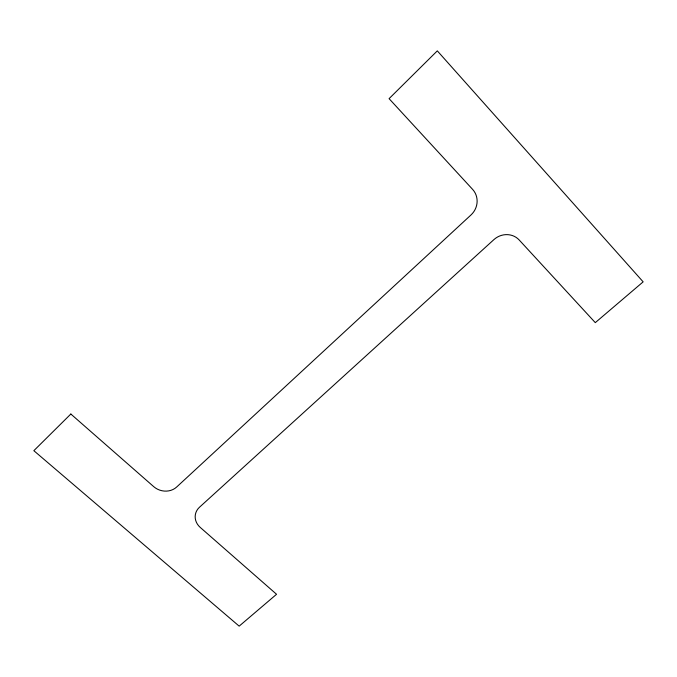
<?xml version="1.0" encoding="UTF-8"?>
<svg xmlns="http://www.w3.org/2000/svg" width="677" height="677" viewBox="0 0 677 677"><rect width="100%" height="100%" fill="white"/><g stroke="black" fill="none" stroke-linecap="round" stroke-linejoin="round"><path stroke-width="1.02" d="M70.84 414.028L33.85 450.687L239.167 626.14L276.555 594.279L200.231 527.408A16.07 14.192 11.3 0 1 199.487 507.234L493.914 239.607A18.203 17.094 -35.5 0 1 519.174 239.963L595.295 322.641L643.15 281.852L437.308 50.86L389.08 98.656L472.597 189.365A18.499 17.704 -44.1 0 1 471.006 214.947L176.629 487.051A16.392 14.572 16.3 0 1 153.755 486.678L70.84 414.028"/></g></svg>
